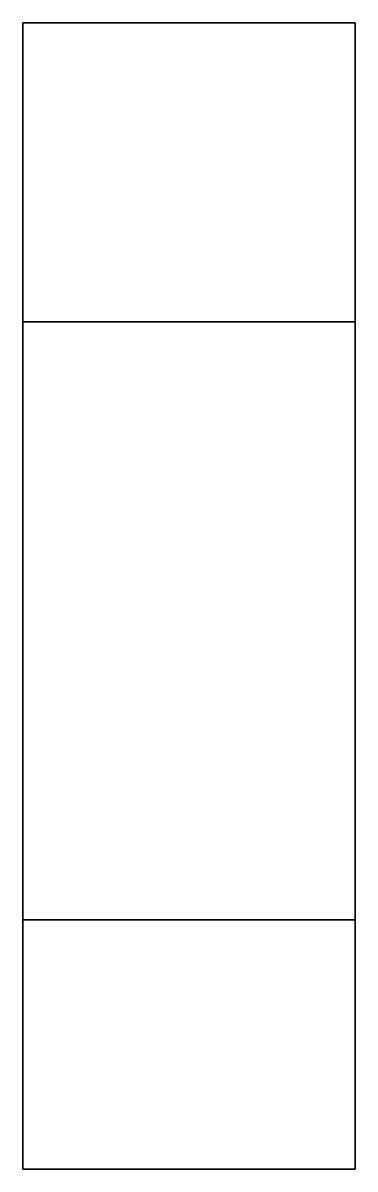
# Model space of a CAD drawing. Extents: x -0.45 to 0.45, y -0.51 to 0.18.
# Drawn here: x -0.45 to -0.25, y -0.51 to 0.18 of the extents above.
import ezdxf

# ---------------------------------------------------------------- set-up
doc = ezdxf.new("R2010")
doc.units = 0
doc.layers.add('SHASSIS1', color=3, linetype='CONTINUOUS')

msp = doc.modelspace()

# ---------------------------------------------------------------- linework, layer by layer
at = {"layer": 'SHASSIS1'}
for points in [[(-0.45, 0.18), (-0.45, -0.36, -1.85), (-0.45, -0.51, -1.85), (-0.45, 0)], [(-0.25, 0), (-0.25, 0.18), (-0.45, 0.18), (-0.45, 0)], [(-0.25, 0.18), (-0.25, -0.36, -1.85), (-0.45, -0.36, -1.85), (-0.45, 0.18)], [(-0.25, -0.51, -1.85), (-0.25, -0.36, -1.85), (-0.25, 0.18), (-0.25, 0)], [(-0.45, 0), (-0.45, -0.51, -1.85), (-0.25, -0.51, -1.85), (-0.25, 0)], [(-0.45, -0.51, -1.85), (-0.45, -0.36, -1.85), (-0.25, -0.36, -1.85), (-0.25, -0.51, -1.85)]]:
    msp.add_3dface(points, dxfattribs=at)

doc.saveas('drawing.dxf')
